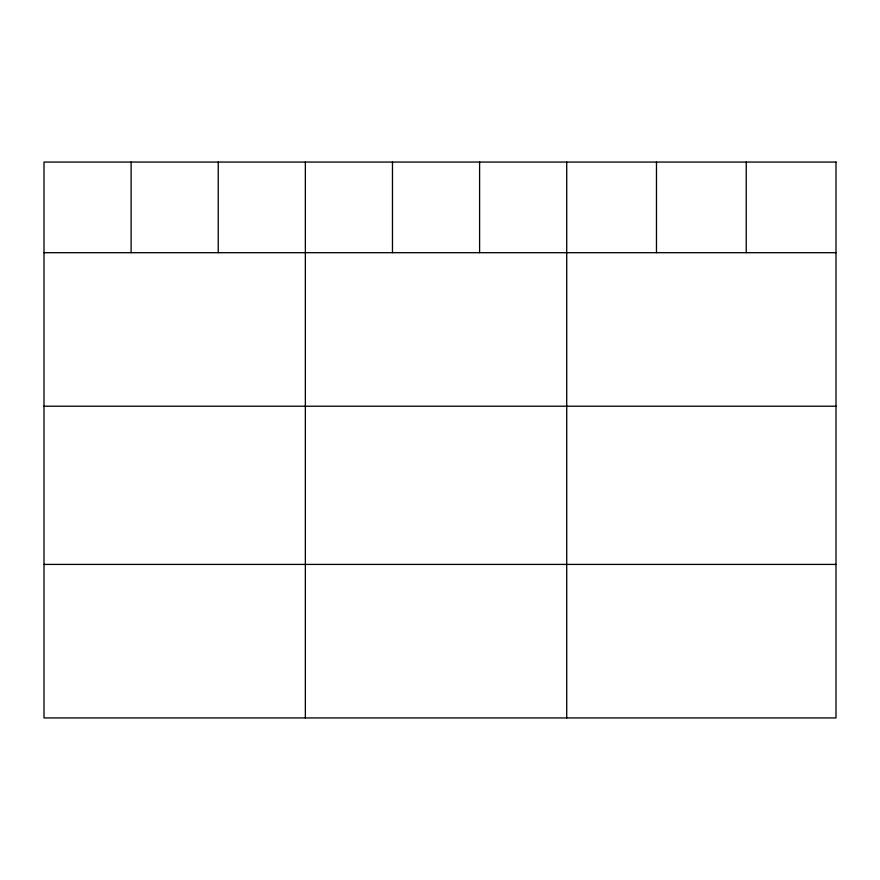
<?xml version="1.0" encoding="UTF-8"?>
<svg xmlns="http://www.w3.org/2000/svg" width="880" height="880" viewBox="0 0 880 880"><rect width="100%" height="100%" fill="white"/><g stroke="black" fill="none" stroke-linecap="round" stroke-linejoin="round"><path stroke-width="1.32" d="M44 252.692L836 252.692M44 406.219L836 406.219M44 564.41L836 564.41M746.24 162.063L746.24 252.692M656.48 162.063L656.48 252.692M566.72 162.063L566.72 717.937M479.6 162.063L479.6 252.692M392.48 162.063L392.48 252.692M305.36 162.063L305.36 717.937M218.24 162.063L218.24 252.692M131.12 162.063L131.12 252.692M836 162.063L44 162.063L44 717.937L836 717.937L836 162.063"/></g></svg>
